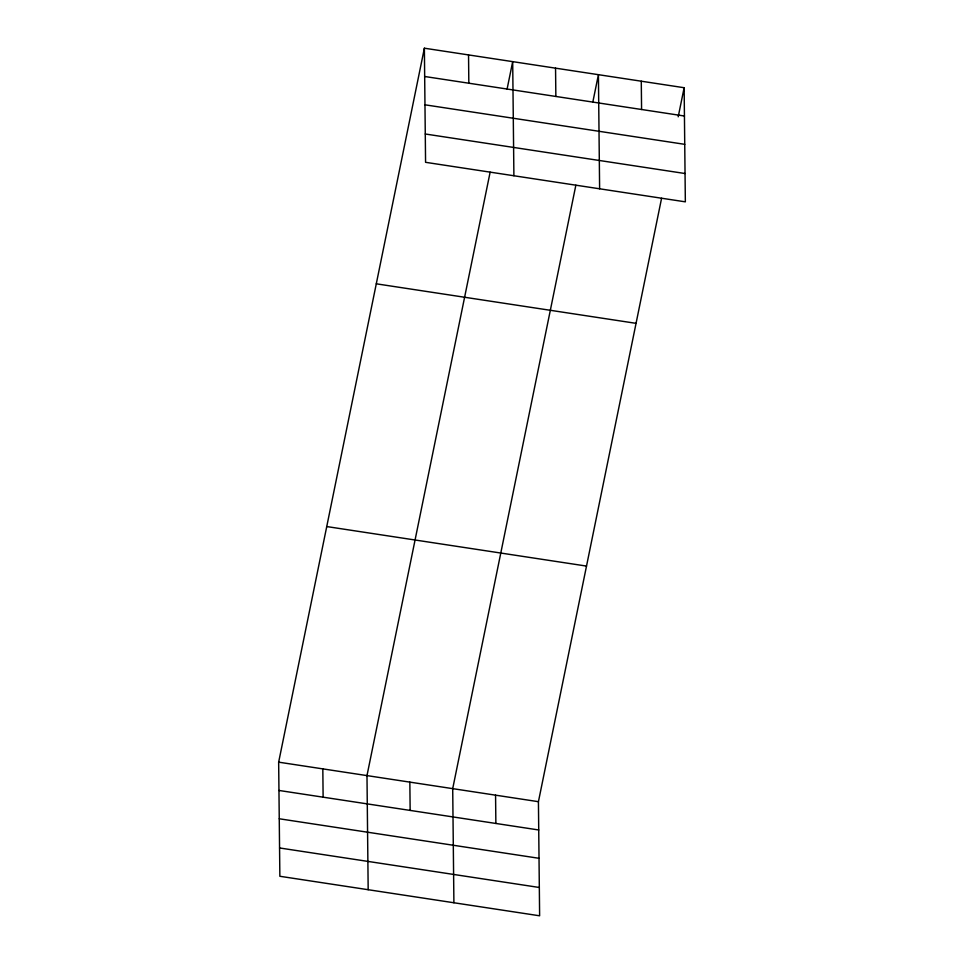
<?xml version="1.0" encoding="UTF-8"?>
<svg xmlns="http://www.w3.org/2000/svg" width="964" height="964" viewBox="0 0 964 964"><rect width="100%" height="100%" fill="white"/><g stroke="black" fill="none" stroke-linecap="round" stroke-linejoin="round"><path stroke-width="1.45" d="M661.581 198.259L538.43 801.687L539.623 915.8L279.861 876.276L278.656 762.163L424.377 48.2L684.139 87.724L685.344 201.838L425.57 162.314L424.377 48.2M490.134 172.17L366.983 775.598L368.176 889.712M507.052 89.266L512.691 61.636L513.896 175.749M575.857 185.208L452.706 788.648L453.899 902.762M592.776 102.317L598.415 74.686L599.62 188.787M678.21 116.813L684.139 87.724M424.666 76.493L684.44 116.017M424.967 104.811L684.741 144.335M425.269 133.996L685.043 173.52M376.285 283.814L636.059 323.338M326.748 526.561L586.51 566.085M278.656 762.163L538.43 801.687M278.958 790.456L538.731 829.98M279.259 818.773L539.021 858.297M279.56 847.959L539.334 887.483M641.277 81.205L641.578 109.498M555.553 68.155L555.854 96.448M495.568 795.167L495.87 823.461M468.54 54.924L468.829 83.217M409.845 782.129L410.146 810.423M322.82 768.886L323.121 797.18"/></g></svg>
